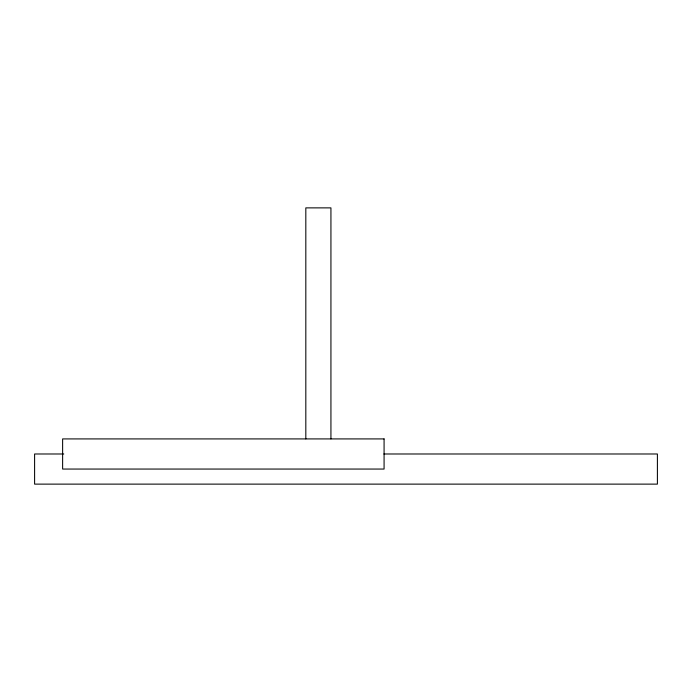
<?xml version="1.0" encoding="UTF-8"?>
<svg xmlns="http://www.w3.org/2000/svg" width="692" height="692" viewBox="0 0 692 692"><rect width="100%" height="100%" fill="white"/><g stroke="black" fill="none" stroke-linecap="round" stroke-linejoin="round"><path stroke-width="1.04" d="M63.776 453.987L34.6 453.987L34.6 484.123L657.4 484.123L657.4 453.987L383.904 453.987M330.932 438.875L330.932 207.877L305.821 207.877L305.821 438.875M384.077 438.918L62.626 438.918L62.626 469.055L384.077 469.055L384.077 438.918"/></g></svg>
